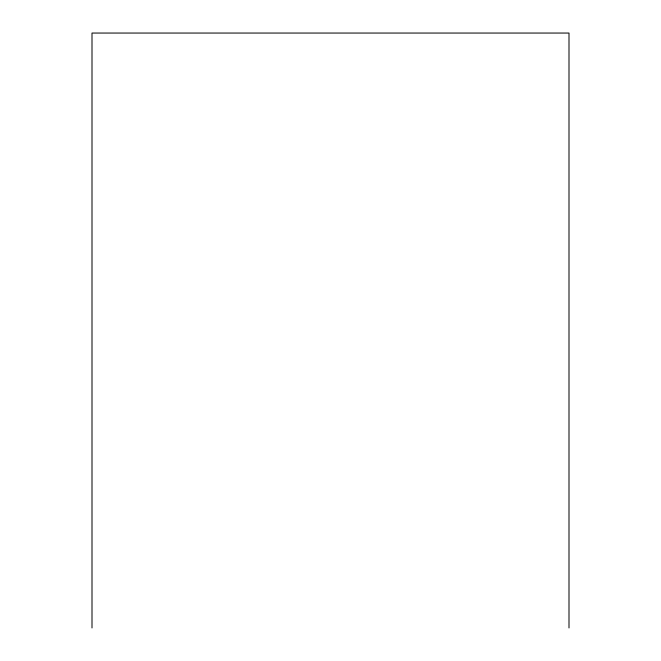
<?xml version="1.0" encoding="UTF-8"?>
<svg xmlns="http://www.w3.org/2000/svg" width="661" height="661" viewBox="0 0 661 661"><rect width="100%" height="100%" fill="white"/><g stroke="black" fill="none" stroke-linecap="round" stroke-linejoin="round"><path stroke-width="0.99" d="M568.997 627.95L568.997 33.05L92.003 33.05L92.003 627.95"/></g></svg>
